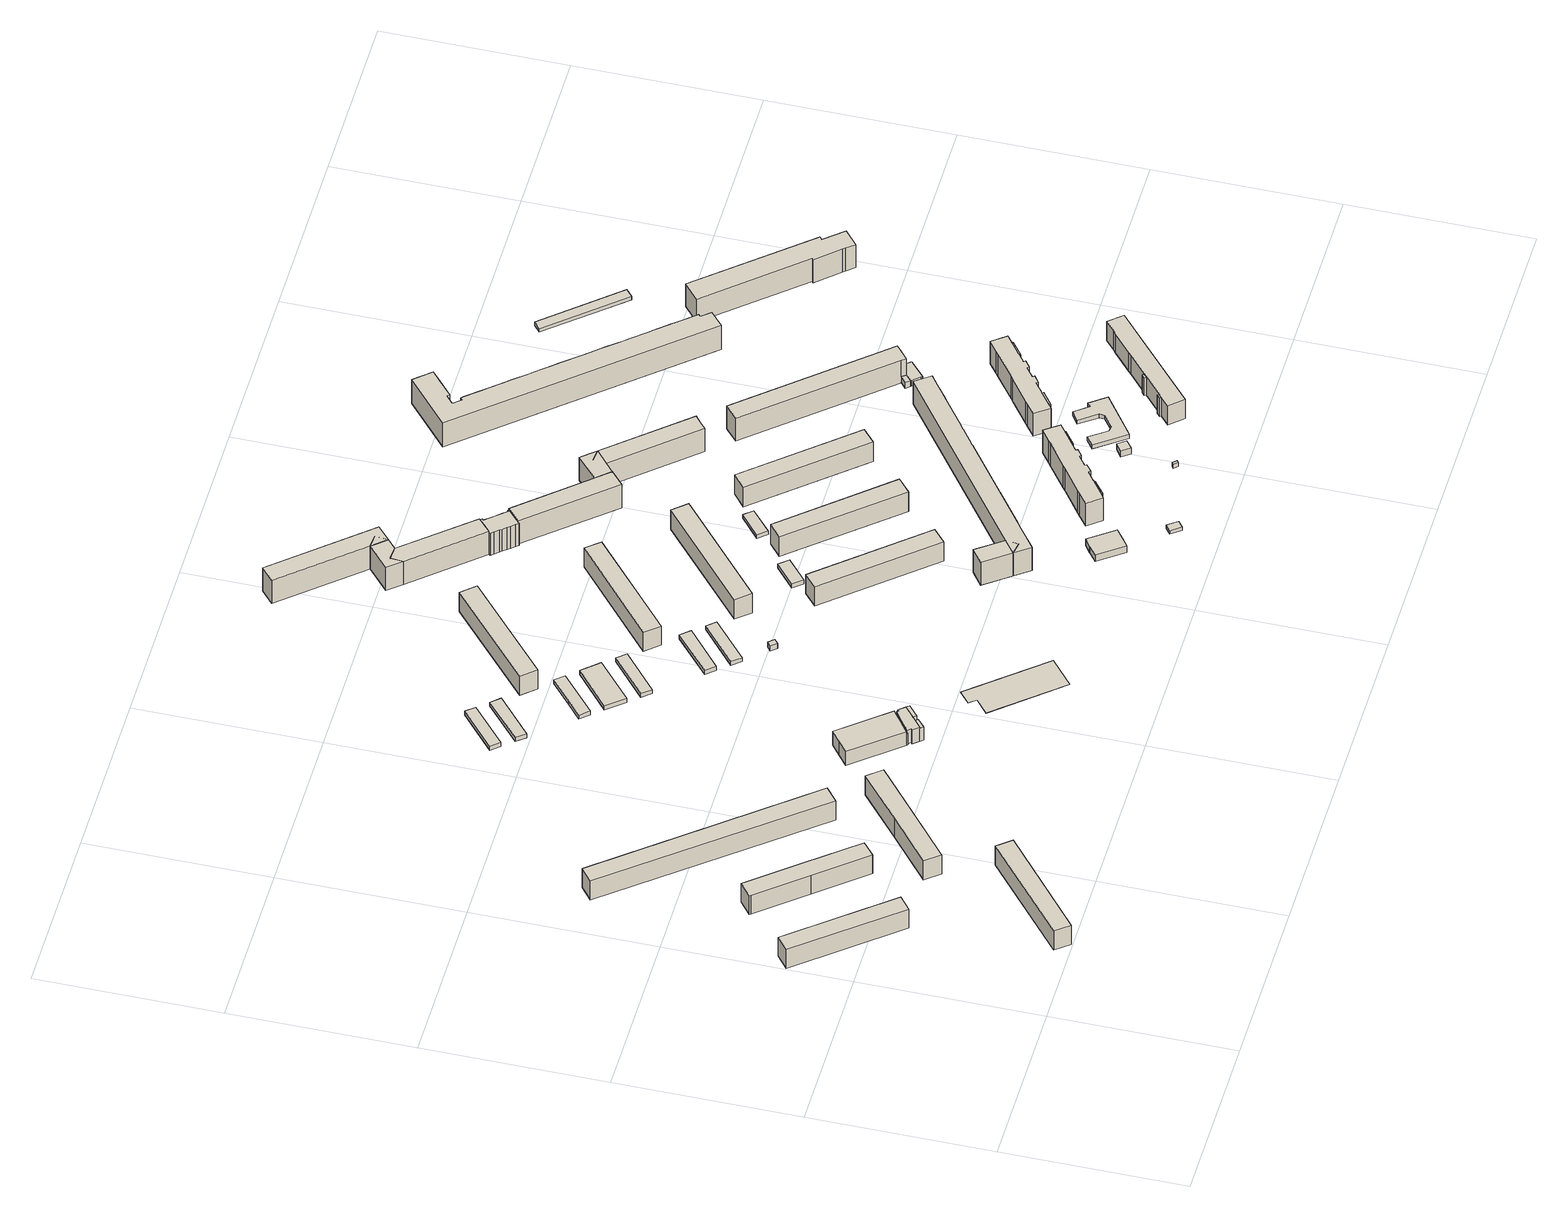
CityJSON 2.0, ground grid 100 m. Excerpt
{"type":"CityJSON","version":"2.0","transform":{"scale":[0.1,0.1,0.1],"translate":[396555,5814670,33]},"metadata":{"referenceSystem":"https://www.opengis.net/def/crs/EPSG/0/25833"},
"CityObjects":{
"building1":{"type":"Building","attributes":{"Gemeindeschluessel":"11000009","BezugspunktDach":"2200","function":"31001_1010","measuredHeight":13.21,"storeysAboveGround":4},"address":[{"country":"Germany","locality":"Berlin","thoroughfareNumber":"41, 42, 43, 44","thoroughfareName":"Bergaustraße"}],"geometry":[{"type":"Solid","lod":"1","boundaries":[[[[0,1,2,3]],[[4,5,6,7]],[[4,7,3,2]],[[5,4,2,1]],[[6,5,1,0]],[[7,6,0,3]]]]}]},
"building2":{"type":"Building","attributes":{"Gemeindeschluessel":"11000009","BezugspunktDach":"2200","function":"31001_1010","measuredHeight":13.4,"storeysAboveGround":4},"address":[{"country":"Germany","locality":"Berlin","thoroughfareNumber":"49, 50, 51, 52","thoroughfareName":"Bergaustraße"}],"geometry":[{"type":"Solid","lod":"1","boundaries":[[[[8,9,10,11]],[[12,13,14,15]],[[12,15,11,10]],[[13,12,10,9]],[[14,13,9,8]],[[15,14,8,11]]]]}]},
"building3":{"type":"Building","attributes":{"Gemeindeschluessel":"11000009","BezugspunktDach":"2200","function":"31001_1010","measuredHeight":13.31,"storeysAboveGround":4},"address":[{"country":"Germany","locality":"Berlin","thoroughfareNumber":"37, 38, 39, 40","thoroughfareName":"Bergaustraße"}],"geometry":[{"type":"Solid","lod":"1","boundaries":[[[[16,17,18,19,20,21,22,23]],[[24,25,26,27,28,29,30,31]],[[24,31,23,22]],[[25,24,22,21]],[[26,25,21,20]],[[27,26,20,19]],[[28,27,19,18]],[[29,28,18,17]],[[30,29,17,16]],[[31,30,16,23]]]]}]},
"building4":{"type":"Building","attributes":{"Gemeindeschluessel":"11000009","BezugspunktDach":"2200","function":"31001_1010","measuredHeight":13.34,"storeysAboveGround":4},"address":[{"country":"Germany","locality":"Berlin","thoroughfareNumber":"29, 30, 31, 32, 33, 34, 35, 36","thoroughfareName":"Bergaustraße"}],"geometry":[{"type":"Solid","lod":"1","boundaries":[[[[32,33,34,35]],[[36,37,38,39]],[[36,39,35,34]],[[37,36,34,33]],[[38,37,33,32]],[[39,38,32,35]]]]}]},
"building5":{"type":"Building","attributes":{"Gemeindeschluessel":"11000009","BezugspunktDach":"2200","function":"31001_1010","measuredHeight":13.37,"storeysAboveGround":4},"address":[{"country":"Germany","locality":"Berlin","thoroughfareNumber":"53, 54, 55, 56","thoroughfareName":"Bergaustraße"}],"geometry":[{"type":"Solid","lod":"1","boundaries":[[[[40,41,42,43,44,45,46,47]],[[48,49,50,51,52,53,54,55]],[[48,55,47,46]],[[49,48,46,45]],[[50,49,45,44]],[[51,50,44,43]],[[52,51,43,42]],[[53,52,42,41]],[[54,53,41,40]],[[55,54,40,47]]]]}]},
"building6":{"type":"Building","attributes":{"Gemeindeschluessel":"11000009","function":"31001_2540"},"address":[{"country":"Germany","locality":"Berlin","thoroughfareNumber":"62","thoroughfareName":"Bergaustraße"}],"children":["building6-1","building6-2","building6-3","building6-4","building6-5"]},
"building6-1":{"type":"BuildingPart","attributes":{"BezugspunktDach":"2200","measuredHeight":11.5,"storeysAboveGround":2},"parents":["building6"],"geometry":[{"type":"MultiSurface","lod":"1","boundaries":[[[56,57,58,59,60,61,62]],[[63,64,65,66,67,68,69]],[[63,69,62,61]],[[64,63,61,60]],[[65,64,60,59]],[[66,65,59,58]],[[70,71,58,57]],[[72,73,70,67,57,56]],[[69,68,56,62]],[[67,66,71,70]],[[68,74,67,70,73,72]]]}]},
"building6-2":{"type":"BuildingPart","attributes":{"BezugspunktDach":"2200","measuredHeight":10.5,"storeysAboveGround":2},"parents":["building6"],"geometry":[{"type":"Solid","lod":"1","boundaries":[[[[75,76,77,78]],[[79,80,81,82]],[[80,79,77,76]],[[81,80,76,75]],[[82,81,75,78]],[[78,77,79,82]]]]}]},
"building6-3":{"type":"BuildingPart","attributes":{"BezugspunktDach":"2200","measuredHeight":11.49,"storeysAboveGround":2},"parents":["building6"],"geometry":[{"type":"MultiSurface","lod":"1","boundaries":[[[83,84,85,86,87,88,89,90,91,92,93,94]],[[95,96,97,98,99,100,101,79,82,102,103,104]],[[105,106,94,93]],[[107,105,95,93,92]],[[97,96,92,91]],[[98,97,91,90]],[[99,98,90,89]],[[101,100,88,87]],[[79,101,87,86]],[[78,77,86,85]],[[102,82,85,84]],[[103,102,84,83]],[[104,103,83,94]],[[95,104,108,106,105]],[[109,96,95,105,107]],[[99,110,89,88,100,111]],[[112,82,79,77,78]]]}]},
"building6-4":{"type":"BuildingPart","attributes":{"BezugspunktDach":"2200","measuredHeight":8.33,"storeysAboveGround":2},"parents":["building6"],"geometry":[{"type":"MultiSurface","lod":"1","boundaries":[[[113,106,107,71,73]],[[66,96,104,114,68]],[[96,66,71,107]],[[114,104,106,113]],[[68,114,113,73]],[[71,66,67,70]],[[68,73,70,115,67]],[[104,95,105,106,116]],[[96,107,105,95]]]}]},
"building6-5":{"type":"BuildingPart","attributes":{"BezugspunktDach":"2200","measuredHeight":11.55,"storeysAboveGround":2},"parents":["building6"],"geometry":[{"type":"Solid","lod":"1","boundaries":[[[[117,118,119,120]],[[99,121,122,100]],[[99,100,120,119],[99,89,88,100]],[[121,99,119,118]],[[122,121,118,117]],[[100,122,117,120]],[[89,99,100,88]]]]}]},
"building7":{"type":"Building","attributes":{"Gemeindeschluessel":"11000009","BezugspunktDach":"2200","function":"31001_2463","measuredHeight":2.82,"storeysAboveGround":1},"address":[{"country":"Germany","locality":"Berlin","thoroughfareNumber":"150 (1)","thoroughfareName":"Erich-Lodemann-Straße"}],"geometry":[{"type":"Solid","lod":"1","boundaries":[[[[123,124,125,126]],[[127,128,129,130]],[[127,130,126,125]],[[128,127,125,124]],[[129,128,124,123]],[[130,129,123,126]]]]}]},
"building8":{"type":"Building","attributes":{"Gemeindeschluessel":"11000009","BezugspunktDach":"2200","function":"31001_2463","measuredHeight":2.74,"storeysAboveGround":1},"address":[{"country":"Germany","locality":"Berlin","thoroughfareNumber":"150 (2)","thoroughfareName":"Erich-Lodemann-Straße"}],"geometry":[{"type":"Solid","lod":"1","boundaries":[[[[131,132,133,134]],[[135,136,137,138]],[[135,138,134,133]],[[136,135,133,132]],[[137,136,132,131]],[[138,137,131,134]]]]}]},
"building9":{"type":"Building","attributes":{"Gemeindeschluessel":"11000009","BezugspunktDach":"2200","function":"31001_2463","measuredHeight":2.76,"storeysAboveGround":1},"address":[{"country":"Germany","locality":"Berlin","thoroughfareNumber":"150 (3)","thoroughfareName":"Erich-Lodemann-Straße"}],"geometry":[{"type":"Solid","lod":"1","boundaries":[[[[139,140,141,142,143]],[[144,145,146,147,148]],[[144,148,143,142]],[[145,144,142,141]],[[146,145,141,140]],[[147,146,140,139]],[[148,147,139,143]]]]}]},
"building10":{"type":"Building","attributes":{"Gemeindeschluessel":"11000009","BezugspunktDach":"2200","function":"31001_2054","measuredHeight":0.22,"storeysAboveGround":1},"address":[{"country":"Germany","locality":"Berlin","thoroughfareNumber":"44","thoroughfareName":"Eichbuschallee"}],"geometry":[{"type":"Solid","lod":"1","boundaries":[[[[149,150,151,152,153,154]],[[155,156,157,158,159,160]],[[155,160,154,153]],[[156,155,153,152]],[[157,156,152,151]],[[158,157,151,150]],[[159,158,150,149]],[[160,159,149,154]]]]}]},
"building11":{"type":"Building","attributes":{"Gemeindeschluessel":"11000009","BezugspunktDach":"2200","function":"31001_2463","measuredHeight":2.78,"storeysAboveGround":1},"address":[{"country":"Germany","locality":"Berlin","thoroughfareNumber":"150","thoroughfareName":"Erich-Lodemann-Straße"}],"geometry":[{"type":"Solid","lod":"1","boundaries":[[[[161,162,163,164]],[[165,166,167,168]],[[165,168,164,163]],[[166,165,163,162]],[[167,166,162,161]],[[168,167,161,164]]]]}]},
"building12":{"type":"Building","attributes":{"Gemeindeschluessel":"11000009","BezugspunktDach":"2200","function":"31001_2463","measuredHeight":2.58,"storeysAboveGround":1},"address":[{"country":"Germany","locality":"Berlin","thoroughfareNumber":"150 (4)","thoroughfareName":"Erich-Lodemann-Straße"}],"geometry":[{"type":"Solid","lod":"1","boundaries":[[[[169,170,171,172]],[[173,174,175,176]],[[173,176,172,171]],[[174,173,171,170]],[[175,174,170,169]],[[176,175,169,172]]]]}]},
"building13":{"type":"Building","attributes":{"Gemeindeschluessel":"11000009","BezugspunktDach":"2200","function":"31001_2463","measuredHeight":2.75,"storeysAboveGround":1},"address":[{"country":"Germany","locality":"Berlin","thoroughfareNumber":"87 (1)","thoroughfareName":"Erich-Lodemann-Straße"}],"geometry":[{"type":"Solid","lod":"1","boundaries":[[[[177,178,179,180]],[[181,182,183,184]],[[181,184,180,179]],[[182,181,179,178]],[[183,182,178,177]],[[184,183,177,180]]]]}]},
"building14":{"type":"Building","attributes":{"Gemeindeschluessel":"11000009","BezugspunktDach":"2200","function":"31001_2523","measuredHeight":3.56,"storeysAboveGround":1},"address":[{"country":"Germany","locality":"Berlin","thoroughfareNumber":"95 (2)","thoroughfareName":"Erich-Lodemann-Straße"}],"geometry":[{"type":"Solid","lod":"1","boundaries":[[[[185,186,187,188]],[[189,190,191,192]],[[189,192,188,187]],[[190,189,187,186]],[[191,190,186,185]],[[192,191,185,188]]]]}]},
"building15":{"type":"Building","attributes":{"Gemeindeschluessel":"11000009","BezugspunktDach":"2200","function":"31001_2463","measuredHeight":2.63,"storeysAboveGround":1},"address":[{"country":"Germany","locality":"Berlin","thoroughfareNumber":"95 (1)","thoroughfareName":"Erich-Lodemann-Straße"}],"geometry":[{"type":"Solid","lod":"1","boundaries":[[[[193,194,195,196]],[[197,198,199,200]],[[197,200,196,195]],[[198,197,195,194]],[[199,198,194,193]],[[200,199,193,196]]]]}]},
"building16":{"type":"Building","attributes":{"Gemeindeschluessel":"11000009","BezugspunktDach":"2200","function":"31001_1010","measuredHeight":13.21,"storeysAboveGround":4},"address":[{"country":"Germany","locality":"Berlin","thoroughfareNumber":"79, 81, 83, 85","thoroughfareName":"Erich-Lodemann-Straße"}],"geometry":[{"type":"Solid","lod":"1","boundaries":[[[[201,202,203,204]],[[205,206,207,208]],[[205,208,204,203]],[[206,205,203,202]],[[207,206,202,201]],[[208,207,201,204]]]]}]},
"building17":{"type":"Building","attributes":{"Gemeindeschluessel":"11000009","BezugspunktDach":"2200","function":"31001_1010","measuredHeight":13.35,"storeysAboveGround":4},"address":[{"country":"Germany","locality":"Berlin","thoroughfareNumber":"87, 89, 91, 93","thoroughfareName":"Erich-Lodemann-Straße"}],"geometry":[{"type":"Solid","lod":"1","boundaries":[[[[209,210,211,212]],[[213,214,215,216]],[[213,216,212,211]],[[214,213,211,210]],[[215,214,210,209]],[[216,215,209,212]]]]}]},
"building18":{"type":"Building","attributes":{"Gemeindeschluessel":"11000009","BezugspunktDach":"2200","function":"31001_1010","measuredHeight":13.39,"storeysAboveGround":4},"address":[{"country":"Germany","locality":"Berlin","thoroughfareNumber":"125, 127, 129, 131, 133","thoroughfareName":"Erich-Lodemann-Straße"}],"geometry":[{"type":"Solid","lod":"1","boundaries":[[[[217,218,219,220]],[[221,222,223,224]],[[221,224,220,219]],[[222,221,219,218]],[[223,222,218,217]],[[224,223,217,220]]]]}]},
"building19":{"type":"Building","attributes":{"Gemeindeschluessel":"11000009","BezugspunktDach":"2200","function":"31001_2463","measuredHeight":2.82,"storeysAboveGround":1},"address":[{"country":"Germany","locality":"Berlin","thoroughfareNumber":"115 (1)","thoroughfareName":"Erich-Lodemann-Straße"}],"geometry":[{"type":"Solid","lod":"1","boundaries":[[[[225,226,227,228]],[[229,230,231,232]],[[229,232,228,227]],[[230,229,227,226]],[[231,230,226,225]],[[232,231,225,228]]]]}]},
"building20":{"type":"Building","attributes":{"Gemeindeschluessel":"11000009","BezugspunktDach":"2200","function":"31001_1010","measuredHeight":13.59,"storeysAboveGround":4},"address":[{"country":"Germany","locality":"Berlin","thoroughfareNumber":"101, 103, 95, 97, 99","thoroughfareName":"Erich-Lodemann-Straße"}],"geometry":[{"type":"Solid","lod":"1","boundaries":[[[[233,234,235,236]],[[237,238,239,240]],[[237,240,236,235]],[[238,237,235,234]],[[239,238,234,233]],[[240,239,233,236]]]]}]},
"building21":{"type":"Building","attributes":{"Gemeindeschluessel":"11000009","BezugspunktDach":"2200","function":"31001_2054","measuredHeight":5.5,"storeysAboveGround":1},"address":[{"country":"Germany","locality":"Berlin","thoroughfareNumber":"35","thoroughfareName":"Eichbuschallee"}],"geometry":[{"type":"Solid","lod":"1","boundaries":[[[[241,242,243,244,245,246,247,248]],[[249,250,251,252,253,254,255,256]],[[249,256,248,247]],[[250,249,247,246]],[[251,250,246,245]],[[252,251,245,244]],[[253,252,244,243]],[[254,253,243,242]],[[255,254,242,241]],[[256,255,241,248]]]]}]},
"building22":{"type":"Building","attributes":{"Gemeindeschluessel":"11000009","BezugspunktDach":"2200","function":"31001_2463","measuredHeight":2.42,"storeysAboveGround":1},"address":[{"country":"Germany","locality":"Berlin","thoroughfareNumber":"35 (1)","thoroughfareName":"Eichbuschallee"}],"geometry":[{"type":"Solid","lod":"1","boundaries":[[[[257,258,259,260]],[[261,262,263,264]],[[261,264,260,259]],[[262,261,259,258]],[[263,262,258,257]],[[264,263,257,260]]]]}]},
"building23":{"type":"Building","attributes":{"Gemeindeschluessel":"11000009","BezugspunktDach":"2200","function":"31001_1010","measuredHeight":13.61,"storeysAboveGround":4},"address":[{"country":"Germany","locality":"Berlin","thoroughfareNumber":"115, 117, 119, 121, 123","thoroughfareName":"Erich-Lodemann-Straße"}],"geometry":[{"type":"Solid","lod":"1","boundaries":[[[[265,266,267,268]],[[269,270,271,272]],[[269,272,268,267]],[[270,269,267,266]],[[271,270,266,265]],[[272,271,265,268]]]]}]},
"building24":{"type":"Building","attributes":{"Gemeindeschluessel":"11000009","BezugspunktDach":"2200","function":"31001_2463","measuredHeight":2.57,"storeysAboveGround":1},"address":[{"country":"Germany","locality":"Berlin","thoroughfareNumber":"105 (1)","thoroughfareName":"Erich-Lodemann-Straße"}],"geometry":[{"type":"Solid","lod":"1","boundaries":[[[[273,274,275,276]],[[277,278,279,280]],[[277,280,276,275]],[[278,277,275,274]],[[279,278,274,273]],[[280,279,273,276]]]]}]},
"building25":{"type":"Building","attributes":{"Gemeindeschluessel":"11000009","function":"31001_1010"},"address":[{"country":"Germany","locality":"Berlin","thoroughfareNumber":"100, 102, 104, 106, 108, 110, 112, 114, 116, 118, 120, 122, 124, 126, 128, 130, 132, 94, 96, 98","thoroughfareName":"Köpenicker Landstraße"}],"children":["building25-1","building25-2","building25-3","building25-4","building25-5","building25-6","building25-7"]},
"building25-1":{"type":"BuildingPart","attributes":{"BezugspunktDach":"2200","measuredHeight":18.52,"storeysAboveGround":4},"parents":["building25"],"geometry":[{"type":"Solid","lod":"1","boundaries":[[[[281,282,283,284,285]],[[286,287,288,289,290]],[[286,290,285,284]],[[287,286,284,283]],[[288,287,283,282]],[[289,288,282,281]],[[290,289,281,285]]]]}]},
"building25-2":{"type":"BuildingPart","attributes":{"BezugspunktDach":"2200","measuredHeight":17.67,"storeysAboveGround":4},"parents":["building25"],"geometry":[{"type":"MultiSurface","lod":"1","boundaries":[[[291,292,293,294,295,296,297,298,299,300,301,302,303,304,305,306,307,308,309,310,311,312,313,314]],[[315,316,317,318,319,320,321,322,323,324,325,326,327,328,329,330,331,332,333,334,335,336,337,338]],[[315,338,314,313]],[[318,317,311,310]],[[319,318,310,309]],[[320,319,309,308]],[[321,320,308,307]],[[322,321,307,306]],[[323,322,306,305]],[[324,323,305,304]],[[325,324,304,303]],[[326,325,303,302]],[[327,326,302,301]],[[328,327,301,300]],[[331,330,298,297]],[[332,331,297,296]],[[333,332,296,295]],[[334,333,295,294]],[[335,334,294,293]],[[336,335,293,292]],[[337,336,292,291]],[[338,337,291,314]],[[316,315,313,312]],[[317,339,340,341,311,342]],[[343,316,312,341,340]],[[329,328,300,299]],[[330,344,329,299,298,345]]]}]},
"building25-3":{"type":"BuildingPart","attributes":{"BezugspunktDach":"2200","measuredHeight":18.59,"storeysAboveGround":4},"parents":["building25"],"geometry":[{"type":"MultiSurface","lod":"1","boundaries":[[[346,347,348,349,350]],[[328,351,352,353,330]],[[300,299,329,354,330,329,299,298,350,349]],[[351,328,349,348]],[[355,356,357,358,351,348,347]],[[353,352,347,346]],[[330,353,346,350]],[[359,328,354,329,299,300]],[[298,299,329,330,360]],[[352,361,357,356,355]],[[362,361,351,358,357]]]}]},
"building25-4":{"type":"BuildingPart","attributes":{"BezugspunktDach":"2200","measuredHeight":18.5,"storeysAboveGround":4},"parents":["building25"],"geometry":[{"type":"MultiSurface","lod":"1","boundaries":[[[357,356,363,364,365,366,358]],[[367,368,369,370,352,361,351]],[[367,351,358,366]],[[368,367,366,365]],[[369,368,365,364]],[[370,369,364,363]],[[352,370,363,356]],[[361,352,371,356,357]],[[351,361,357,358]]]}]},
"building25-5":{"type":"BuildingPart","attributes":{"BezugspunktDach":"2200","measuredHeight":18.52,"storeysAboveGround":4},"parents":["building25"],"geometry":[{"type":"MultiSurface","lod":"1","boundaries":[[[372,373,374,375,376,377]],[[378,379,317,340,315,380]],[[378,380,377,376]],[[379,378,376,375]],[[317,379,375,374]],[[341,311,317,374,373]],[[313,312,316,312,341,340,373,372]],[[380,315,372,377]],[[340,317,311,341]],[[315,381,316,312,313]],[[340,341,312,316]]]}]},
"building25-6":{"type":"BuildingPart","attributes":{"BezugspunktDach":"2200","measuredHeight":18.5,"storeysAboveGround":4},"parents":["building25"],"geometry":[{"type":"Solid","lod":"1","boundaries":[[[[377,375,382,383,384,385]],[[289,386,288,379,380,387]],[[289,387,385,384]],[[386,289,384,383]],[[288,386,383,382]],[[379,288,382,375]],[[380,379,375,377]],[[387,380,377,385]]]]}]},
"building25-7":{"type":"BuildingPart","attributes":{"BezugspunktDach":"2200","measuredHeight":18.5,"storeysAboveGround":4},"parents":["building25"],"geometry":[{"type":"Solid","lod":"1","boundaries":[[[[388,389,390,364,391,363]],[[392,369,393,394,395,370]],[[392,370,363,391]],[[369,392,391,364]],[[393,369,364,390]],[[394,393,390,389]],[[395,394,389,388]],[[370,395,388,363]]]]}]},
"building26":{"type":"Building","attributes":{"Gemeindeschluessel":"11000009","function":"31001_1010"},"address":[{"country":"Germany","locality":"Berlin","thoroughfareNumber":"20, 22, 24, 26, 28, 30, 32, 34, 36, 38, 40","thoroughfareName":"Eichbuschallee"},{"country":"Germany","locality":"Berlin","thoroughfareNumber":"135","thoroughfareName":"Erich-Lodemann-Straße"}],"children":["building26-1","building26-2"]},
"building26-1":{"type":"BuildingPart","attributes":{"BezugspunktDach":"2200","measuredHeight":18.71,"storeysAboveGround":4},"parents":["building26"],"geometry":[{"type":"Solid","lod":"1","boundaries":[[[[396,397,398,399,400,401,402,403,404,405,406,407,408,409,410,411,412,413,414,415,416]],[[417,418,419,420,421,422,423,424,425,426,427,428,429,430,431,432,433,434,435,436,437]],[[417,437,416,415]],[[418,417,415,414]],[[419,418,414,413]],[[420,419,413,412]],[[421,420,412,411]],[[422,421,411,410]],[[423,422,410,409]],[[424,423,409,408]],[[425,424,408,407]],[[426,425,407,406]],[[427,426,406,405]],[[428,427,405,404]],[[429,428,404,403]],[[430,429,403,402]],[[431,430,402,401]],[[432,431,401,400]],[[433,432,400,399]],[[434,433,399,398]],[[435,434,398,397]],[[436,435,397,396]],[[437,436,396,416]]]]}]},
"building26-2":{"type":"BuildingPart","attributes":{"BezugspunktDach":"2200","measuredHeight":18.58,"storeysAboveGround":4},"parents":["building26"],"geometry":[{"type":"Solid","lod":"1","boundaries":[[[[416,438,415,439,440]],[[441,417,442,437,443]],[[441,443,440,439]],[[417,441,439,415]],[[442,417,415,438]],[[437,442,438,416]],[[443,437,416,440]]]]}]},
"building27":{"type":"Building","attributes":{"Gemeindeschluessel":"11000009","function":"31001_1010"},"address":[{"country":"Germany","locality":"Berlin","thoroughfareNumber":"29, 31, 33","thoroughfareName":"Eichbuschallee"}],"children":["building27-1","building27-2","building27-3"]},
"building27-1":{"type":"BuildingPart","attributes":{"BezugspunktDach":"2200","measuredHeight":18.68,"storeysAboveGround":4},"parents":["building27"],"geometry":[{"type":"MultiSurface","lod":"1","boundaries":[[[444,445,446,447,448,449,450,451,452,453,454,455,456,457,458,459,460,461,462,463,464,465,466]],[[467,468,469,470,471,472,473,474,475,476,477,478,479,480,481,482,483,484,485,486,487,488,489]],[[467,489,466,465]],[[468,467,465,464]],[[469,468,464,463]],[[470,469,463,462]],[[471,470,462,461]],[[472,471,461,460]],[[473,472,460,459]],[[474,473,459,458]],[[475,474,458,457]],[[475,490,457]],[[476,491,490,457,456]],[[477,476,456,455]],[[478,477,455,454]],[[479,478,454,453]],[[480,479,453,452]],[[481,480,452,451]],[[482,481,451,450]],[[483,482,450,449]],[[484,483,449,448]],[[485,484,448,447]],[[486,485,447,446]],[[492,493,446,445]],[[488,487,445,444]],[[489,488,444,466]],[[475,494,490,491,476,495]],[[487,486,493,492]]]}]},
"building27-2":{"type":"BuildingPart","attributes":{"BezugspunktDach":"2200","measuredHeight":14.43,"storeysAboveGround":4},"parents":["building27"],"geometry":[{"type":"MultiSurface","lod":"1","boundaries":[[[496,497,490,491]],[[475,498,499,476]],[[498,475,490,497]],[[499,498,497,496]],[[476,499,496,491]],[[476,491,490,475]],[[500,490,475]]]}]},
"building27-3":{"type":"BuildingPart","attributes":{"BezugspunktDach":"2200","measuredHeight":14.43,"storeysAboveGround":4},"parents":["building27"],"geometry":[{"type":"Solid","lod":"1","boundaries":[[[[501,502,493,492]],[[486,503,504,487]],[[503,486,493,502]],[[504,503,502,501]],[[487,504,501,492]],[[486,487,492,493]]]]}]},
"building28":{"type":"Building","attributes":{"Gemeindeschluessel":"11000009","BezugspunktDach":"2200","function":"51009_1610","measuredHeight":3,"storeysAboveGround":0},"address":[{"country":"Germany","locality":"Berlin"}],"geometry":[{"type":"Solid","lod":"1","boundaries":[[[[505,506,507,508]],[[509,510,511,512]],[[509,512,508,507]],[[510,509,507,506]],[[511,510,506,505]],[[512,511,505,508]]]]}]},
"building29":{"type":"Building","attributes":{"Gemeindeschluessel":"11000009","BezugspunktDach":"2200","function":"31001_1010","measuredHeight":13.63,"storeysAboveGround":4},"address":[{"country":"Germany","locality":"Berlin","thoroughfareNumber":"105, 107, 109, 111, 113","thoroughfareName":"Erich-Lodemann-Straße"}],"geometry":[{"type":"Solid","lod":"1","boundaries":[[[[513,514,515,516]],[[517,518,519,520]],[[517,520,516,515]],[[518,517,515,514]],[[519,518,514,513]],[[520,519,513,516]]]]}]},
"building30":{"type":"Building","attributes":{"Gemeindeschluessel":"11000009","BezugspunktDach":"2200","function":"31001_2523","measuredHeight":4.13,"storeysAboveGround":1},"address":[{"country":"Germany","locality":"Berlin","thoroughfareNumber":"21 (2)","thoroughfareName":"Eichbuschallee"}],"geometry":[{"type":"Solid","lod":"1","boundaries":[[[[521,522,523,524]],[[525,526,527,528]],[[525,528,524,523]],[[526,525,523,522]],[[527,526,522,521]],[[528,527,521,524]]]]}]},
"building31":{"type":"Building","attributes":{"Gemeindeschluessel":"11000009","BezugspunktDach":"2200","function":"31001_2463","measuredHeight":2.54,"storeysAboveGround":1},"address":[{"country":"Germany","locality":"Berlin","thoroughfareNumber":"21 (1)","thoroughfareName":"Eichbuschallee"}],"geometry":[{"type":"Solid","lod":"1","boundaries":[[[[529,530,531,532,533,534,535,536,537,538,539,540]],[[541,542,543,544,545,546,547,548,549,550,551,552]],[[541,552,540,539]],[[542,541,539,538]],[[543,542,538,537]],[[544,543,537,536]],[[545,544,536,535]],[[546,545,535,534]],[[547,546,534,533]],[[548,547,533,532]],[[549,548,532,531]],[[550,549,531,530]],[[551,550,530,529]],[[552,551,529,540]]]]}]},
"building32":{"type":"Building","attributes":{"Gemeindeschluessel":"11000009","BezugspunktDach":"2200","function":"51009_1610","measuredHeight":13.01,"storeysAboveGround":0},"address":[{"country":"Germany","locality":"Berlin"}],"geometry":[{"type":"Solid","lod":"1","boundaries":[[[[553,554,555,556]],[[557,558,559,560]],[[557,560,556,555]],[[558,557,555,554]],[[559,558,554,553]],[[560,559,553,556]]]]}]},
"building33":{"type":"Building","attributes":{"Gemeindeschluessel":"11000009","function":"31001_1010"},"address":[{"country":"Germany","locality":"Berlin","thoroughfareNumber":"134, 136, 138, 140, 142, 144, 146, 148","thoroughfareName":"Köpenicker Landstraße"}],"children":["building33-1","building33-2","building33-3"]},
"building33-1":{"type":"BuildingPart","attributes":{"BezugspunktDach":"2200","measuredHeight":17.92,"storeysAboveGround":4},"parents":["building33"],"geometry":[{"type":"MultiSurface","lod":"1","boundaries":[[[561,562,563,564,565,566]],[[567,568,569,570,571,572]],[[567,572,566,565]],[[568,567,565,564]],[[569,568,564,563]],[[573,574,563,562]],[[570,569,575,576]],[[577,578,562,561]],[[571,570,576,579]],[[572,571,561,566]],[[576,575,574,573]],[[579,576,578,577]]]}]},
"building33-2":{"type":"BuildingPart","attributes":{"BezugspunktDach":"2200","measuredHeight":4.32,"storeysAboveGround":4},"parents":["building33"],"geometry":[{"type":"MultiSurface","lod":"1","boundaries":[[[580,581,582,583,584,585,574,586]],[[575,587,588,589,590,591,592,593]],[[586,573,594,578,595,593]],[[587,575,574,585]],[[588,587,585,584]],[[589,588,584,583]],[[590,589,583,582]],[[591,590,582,581]],[[592,591,581,580]],[[593,592,580,586]],[[575,576,573,574]],[[593,595,578,594,576]]]}]},
"building33-3":{"type":"BuildingPart","attributes":{"BezugspunktDach":"2200","measuredHeight":4.16,"storeysAboveGround":4},"parents":["building33"],"geometry":[{"type":"MultiSurface","lod":"1","boundaries":[[[595,578,577,596]],[[579,576,593,597]],[[579,597,596,577]],[[597,593,595,596]],[[579,577,578,576]],[[598,593,576,578,595]]]}]},
"building34":{"type":"Building","attributes":{"Gemeindeschluessel":"11000009","BezugspunktDach":"2200","function":"51009_1610","measuredHeight":12.39,"storeysAboveGround":0},"address":[{"country":"Germany","locality":"Berlin"}],"geometry":[{"type":"Solid","lod":"1","boundaries":[[[[599,600,601,602]],[[603,604,605,606]],[[603,606,602,601]],[[604,603,601,600]],[[605,604,600,599]],[[606,605,599,602]]]]}]},
"building35":{"type":"Building","attributes":{"Gemeindeschluessel":"11000009","function":"31001_1010"},"address":[{"country":"Germany","locality":"Berlin","thoroughfareNumber":"21, 23, 25","thoroughfareName":"Eichbuschallee"}],"children":["building35-1","building35-2","building35-3"]},
"building35-1":{"type":"BuildingPart","attributes":{"BezugspunktDach":"2200","measuredHeight":18.22,"storeysAboveGround":4},"parents":["building35"],"geometry":[{"type":"MultiSurface","lod":"1","boundaries":[[[607,608,609,610,611,612,613,614,615,616,617,618,619,620,621,622,623,624,625,626,627,628,629,630,631]],[[632,633,634,635,636,637,638,639,640,641,642,643,644,645,646,647,648,649,650,651,652,653,654,655,656]],[[632,656,631,630]],[[633,632,630,629]],[[634,633,629,628]],[[635,634,628,627]],[[636,635,627,626]],[[637,636,626,625]],[[638,637,625,624]],[[639,638,624,623]],[[640,639,623,622]],[[641,657,658,622,621]],[[642,659,657,621,620]],[[643,642,620,619]],[[644,643,619,618]],[[645,644,618,617]],[[646,645,617,616]],[[647,646,616,615]],[[648,647,615,614]],[[649,648,614,613]],[[650,649,613,612]],[[651,650,612,611]],[[660,661,611,610]],[[662,660,610,609]],[[663,662,653,609,608]],[[655,654,608,607]],[[656,655,607,631]],[[640,658,657,641]],[[657,659,642,641]],[[652,651,661,660]],[[653,652,660,662]],[[654,653,662,663]]]}]},
"building35-2":{"type":"BuildingPart","attributes":{"BezugspunktDach":"2200","measuredHeight":14.55,"storeysAboveGround":4},"parents":["building35"],"geometry":[{"type":"MultiSurface","lod":"1","boundaries":[[[664,665,666,661,660,662]],[[652,651,667,668,669,653]],[[667,651,661,666]],[[668,667,666,665]],[[669,668,665,664]],[[653,669,664,663,654,653,662]],[[653,662,660,652]],[[651,652,660,661,670]],[[662,653,654,663]]]}]},
"building35-3":{"type":"BuildingPart","attributes":{"BezugspunktDach":"2200","measuredHeight":14.55,"storeysAboveGround":4},"parents":["building35"],"geometry":[{"type":"MultiSurface","lod":"1","boundaries":[[[659,671,672,658,657]],[[640,673,674,642,641]],[[673,640,658,672]],[[674,673,672,671]],[[642,674,671,659]],[[675,640,641,657,658]],[[641,642,659,657]]]}]},
"building36":{"type":"Building","attributes":{"Gemeindeschluessel":"11000009","BezugspunktDach":"2200","function":"31001_1010","measuredHeight":13.31,"storeysAboveGround":4},"address":[{"country":"Germany","locality":"Berlin","thoroughfareNumber":"39A, 39B, 39C, 39D","thoroughfareName":"Eichbuschallee"}],"geometry":[{"type":"Solid","lod":"1","boundaries":[[[[676,677,678,679,680,681,682,683,684,685,686,687,688]],[[689,690,691,692,693,694,695,696,697,698,699,700,701]],[[689,701,688,687]],[[690,689,687,686]],[[691,690,686,685]],[[692,691,685,684]],[[693,692,684,683]],[[694,693,683,682]],[[695,694,682,681]],[[696,695,681,680]],[[697,696,680,679]],[[698,697,679,678]],[[699,698,678,677]],[[700,699,677,676]],[[701,700,676,688]]]]}]},
"building37":{"type":"Building","attributes":{"Gemeindeschluessel":"11000009","BezugspunktDach":"2200","function":"31001_1010","measuredHeight":16.78,"storeysAboveGround":4},"address":[{"country":"Germany","locality":"Berlin","thoroughfareNumber":"109, 111, 113, 115, 117, 119, 121, 123, 125, 127, 129, 131, 133, 135","thoroughfareName":"Köpenicker Landstraße"}],"geometry":[{"type":"Solid","lod":"1","boundaries":[[[[702,703,704,705,706,707,708,709,710,711,712,713,714,715,716,717,718,719,720,721,722,723,724,725,726,727,728,729,730,731,732,733,734]],[[735,736,737,738,739,740,741,742,743,744,745,746,747,748,749,750,751,752,753,754,755,756,757,758,759,760,761,762,763,764,765,766,767]],[[735,767,734,733]],[[736,735,733,732]],[[737,736,732,731]],[[738,737,731,730]],[[739,738,730,729]],[[740,739,729,728]],[[741,740,728,727]],[[742,741,727,726]],[[743,742,726,725]],[[744,743,725,724]],[[745,744,724,723]],[[746,745,723,722]],[[747,746,722,721]],[[748,747,721,720]],[[749,748,720,719]],[[750,749,719,718]],[[751,750,718,717]],[[752,751,717,716]],[[753,752,716,715]],[[754,753,715,714]],[[755,754,714,713]],[[756,755,713,712]],[[757,756,712,711]],[[758,757,711,710]],[[759,758,710,709]],[[760,759,709,708]],[[761,760,708,707]],[[762,761,707,706]],[[763,762,706,705]],[[764,763,705,704]],[[765,764,704,703]],[[766,765,703,702]],[[767,766,702,734]]]]}]},
"building38":{"type":"Building","attributes":{"Gemeindeschluessel":"11000009","BezugspunktDach":"2200","function":"31001_2463","measuredHeight":2.29,"storeysAboveGround":1},"address":[{"country":"Germany","locality":"Berlin","thoroughfareNumber":"2A (3)","thoroughfareName":"Platanenweg"}],"geometry":[{"type":"Solid","lod":"1","boundaries":[[[[768,769,770,771]],[[772,773,774,775]],[[772,775,771,770]],[[773,772,770,769]],[[774,773,769,768]],[[775,774,768,771]]]]}]},
"building39":{"type":"Building","attributes":{"Gemeindeschluessel":"11000009","BezugspunktDach":"2200","function":"31001_1010","measuredHeight":16.11,"storeysAboveGround":4},"address":[{"country":"Germany","locality":"Berlin","thoroughfareNumber":"137, 139, 141, 143, 145, 147","thoroughfareName":"Köpenicker Landstraße"}],"geometry":[{"type":"Solid","lod":"1","boundaries":[[[[776,777,778,779,780,781,782,783,784,785,786]],[[787,788,789,790,791,792,793,794,795,796,797]],[[787,797,786,785]],[[788,787,785,784]],[[789,788,784,783]],[[790,789,783,782]],[[791,790,782,781]],[[792,791,781,780]],[[793,792,780,779]],[[794,793,779,778]],[[795,794,778,777]],[[796,795,777,776]],[[797,796,776,786]]]]}]}
},
"vertices":[
[440,826,143],[515,887,143],[83,1412,143],[9,1350,143],[83,1412,11],[515,887,11],[440,826,11],[9,1350,11],
[530,9,144],[1048,441,144],[985,518,144],[468,84,144],[985,518,10],[1048,441,10],[530,9,10],[468,84,10],
[343,1616,140],[555,1362,140],[775,1100,140],[848,1162,140],[631,1425,140],[419,1680,140],[413,1688,140],[336,1625,140],[413,1688,10],[419,1680,10],[631,1425,10],[848,1162,10],[775,1100,10],[555,1362,10],[343,1616,10],[336,1625,10],
[1099,1373,143],[1179,1439,143],[316,2484,143],[240,2423,143],[316,2484,10],[1179,1439,10],[1099,1373,10],[240,2423,10],
[857,763,143],[863,768,143],[1117,980,143],[1376,1197,143],[1311,1274,143],[1052,1057,143],[798,845,143],[792,841,143],[798,845,10],[1052,1057,10],[1311,1274,10],[1376,1197,10],[1117,980,10],[863,768,10],[857,763,10],[792,841,10],
[1701,1163,108],[1766,1210,108],[1823,1252,108],[1831,1258,108],[1614,1521,108],[1551,1471,108],[1489,1422,108],[1551,1471,11],[1614,1521,11],[1831,1258,11],[1823,1252,11],[1766,1210,11],[1701,1163,11],[1489,1422,11],[1766,1210,94],[1823,1252,94],[1701,1163,25],[1701,1163,94],[1720,1177,11],
[1762,1088,102],[1809,1127,102],[1796,1143,102],[1749,1104,102],[1796,1143,11],[1809,1127,11],[1762,1088,11],[1749,1104,11],
[1729,1143,108],[1722,1138,108],[1749,1104,108],[1796,1143,108],[1811,1157,108],[1812,1157,108],[1872,1208,108],[1843,1243,108],[1836,1237,108],[1830,1244,108],[1772,1203,108],[1713,1161,108],[1772,1203,11],[1830,1244,11],[1836,1237,11],[1843,1243,11],[1872,1208,11],[1812,1157,11],[1811,1157,11],[1722,1138,11],[1729,1143,11],[1713,1161,11],[1772,1203,94],[1713,1161,94],[1830,1244,94],[1713,1161,80],[1830,1244,64],[1872,1208,84],[1814,1159,11],[1749,1104,95],
[1707,1157,94],[1707,1157,11],[1766,1210,61],[1713,1161,62],
[1824,1140,109],[1886,1191,109],[1872,1208,109],[1812,1157,109],[1886,1191,11],[1824,1140,11],
[1193,3131,37],[1406,3316,37],[1366,3362,37],[1153,3178,37],[1366,3362,9],[1406,3316,9],[1193,3131,9],[1153,3178,9],
[1285,3021,37],[1501,3207,37],[1458,3256,37],[1245,3071,37],[1458,3256,10],[1501,3207,10],[1285,3021,10],[1245,3071,10],
[1522,2752,38],[1735,2937,38],[1693,2986,38],[1565,2876,38],[1478,2802,38],[1565,2876,11],[1693,2986,11],[1735,2937,11],[1522,2752,11],[1478,2802,11],
[2326,475,15],[2471,598,15],[2137,991,15],[2072,936,15],[2104,898,15],[2024,830,15],[2104,898,13],[2072,936,13],[2137,991,13],[2471,598,13],[2326,475,13],[2024,830,13],
[1655,2597,38],[1871,2784,38],[1789,2876,38],[1573,2692,38],[1789,2876,10],[1871,2784,10],[1655,2597,10],[1573,2692,10],
[1747,2488,37],[1965,2675,37],[1922,2723,37],[1706,2539,37],[1922,2723,11],[1965,2675,11],[1747,2488,11],[1706,2539,11],
[1984,2218,40],[2203,2403,40],[2159,2454,40],[1942,2268,40],[2159,2454,12],[2203,2403,12],[1984,2218,12],[1942,2268,12],
[2210,1959,50],[2236,1980,50],[2208,2010,50],[2184,1989,50],[2208,2010,15],[2236,1980,15],[2210,1959,15],[2184,1989,15],
[2080,2109,38],[2297,2295,38],[2255,2342,38],[2039,2157,38],[2255,2342,12],[2297,2295,12],[2080,2109,12],[2039,2157,12],
[1636,3053,144],[2144,3497,144],[2076,3573,144],[1569,3130,144],[2076,3573,12],[2144,3497,12],[1636,3053,12],[1569,3130,12],
[2091,2530,146],[2600,2970,146],[2538,3045,146],[2026,2608,146],[2538,3045,13],[2600,2970,13],[2091,2530,13],[2026,2608,13],
[3024,1307,148],[3100,1374,148],[2627,1919,148],[2554,1854,148],[2627,1919,14],[3100,1374,14],[3024,1307,14],[2554,1854,14],
[2691,1946,43],[2812,2051,43],[2769,2101,43],[2648,1997,43],[2769,2101,15],[2812,2051,15],[2691,1946,15],[2648,1997,15],
[2429,2146,148],[2973,2614,148],[2907,2690,148],[2363,2222,148],[2907,2690,12],[2973,2614,12],[2429,2146,12],[2363,2222,12],
[3310,433,63],[3359,470,63],[3364,474,63],[3408,507,63],[3306,645,63],[3261,611,63],[3257,608,63],[3207,571,63],[3257,608,16],[3261,611,16],[3306,645,16],[3408,507,16],[3364,474,16],[3359,470,16],[3310,433,16],[3207,571,16],
[3529,202,42],[3565,230,42],[3524,284,42],[3488,257,42],[3524,284,18],[3565,230,18],[3529,202,18],[3488,257,18],
[3327,1567,148],[3405,1634,148],[2930,2180,148],[2855,2115,148],[2930,2180,12],[3405,1634,12],[3327,1567,12],[2855,2115,12],
[2988,2207,40],[3111,2313,40],[3071,2359,40],[2949,2255,40],[3071,2359,15],[3111,2313,15],[2988,2207,15],[2949,2255,15],
[2257,4080,176],[2323,4003,176],[2399,4071,176],[1971,4563,176],[1895,4498,176],[1971,4563,13],[2399,4071,13],[2323,4003,13],[2257,4080,13],[1895,4498,13],
[2516,3504,167],[2536,3481,167],[2545,3470,167],[2564,3448,167],[2575,3435,167],[2594,3414,167],[2607,3399,167],[2613,3405,167],[2644,3433,167],[2687,3473,167],[2682,3478,167],[2676,3473,167],[2670,3480,167],[2652,3501,167],[2640,3514,167],[2620,3538,167],[2609,3550,167],[2590,3572,167],[2585,3578,167],[2591,3585,167],[2580,3598,167],[2536,3557,167],[2507,3529,167],[2500,3522,167],[2507,3529,13],[2536,3557,13],[2580,3598,13],[2591,3585,13],[2585,3578,13],[2590,3572,13],[2609,3550,13],[2620,3538,13],[2640,3514,13],[2652,3501,13],[2670,3480,13],[2676,3473,13],[2682,3478,13],[2687,3473,13],[2644,3433,13],[2613,3405,13],[2607,3399,13],[2594,3414,13],[2575,3435,13],[2564,3448,13],[2545,3470,13],[2536,3481,13],[2516,3504,13],[2500,3522,13],[2573,3592,13],[2543,3564,13],[2543,3564,167],[2580,3598,78],[2539,3560,13],[2630,3421,13],[2613,3405,72],
[2994,2967,176],[3072,3035,176],[3006,3110,176],[2687,3473,176],[2613,3405,176],[3006,3110,13],[3072,3035,13],[2994,2967,13],[2651,3440,13],[3072,3035,155],[3072,3035,175],[3039,3073,175],[3006,3110,175],[2687,3473,153],[2613,3405,90],[3039,3073,13],[3039,3073,143],
[3124,3079,175],[3199,3144,175],[3165,3182,175],[3132,3221,175],[3132,3221,13],[3165,3182,13],[3199,3144,13],[3124,3079,13],[3072,3035,94],
[2507,3529,175],[2543,3564,175],[2580,3598,175],[2271,3957,175],[2199,3961,175],[2193,3889,175],[2199,3961,13],[2271,3957,13],[2193,3889,13],[2514,3536,13],
[2323,4003,175],[2328,4075,175],[2257,4080,175],[2127,3965,175],[2328,4075,13],[2127,3965,13],
[3487,2662,175],[3524,2695,175],[3562,2727,175],[3128,3150,175],[3128,3150,13],[3562,2727,13],[3524,2695,13],[3487,2662,13],
[3071,862,173],[3191,951,173],[3220,972,173],[3226,977,173],[3353,1071,173],[3412,1115,173],[3416,1118,173],[3706,1333,173],[3712,1338,173],[3718,1342,173],[3806,1407,173],[3808,1409,173],[3847,1437,173],[3992,1545,173],[3999,1550,173],[4081,1611,173],[4086,1615,173],[4138,1653,173],[4076,1734,173],[3089,1002,173],[3010,944,173],[3089,1002,13],[4076,1734,13],[4138,1653,13],[4086,1615,13],[4081,1611,13],[3999,1550,13],[3992,1545,13],[3847,1437,13],[3808,1409,13],[3806,1407,13],[3718,1342,13],[3712,1338,13],[3706,1333,13],[3416,1118,13],[3412,1115,13],[3353,1071,13],[3226,977,13],[3220,972,13],[3191,951,13],[3071,862,13],[3010,944,13],
[3079,933,173],[2984,1143,173],[2904,1086,173],[2984,1143,13],[3079,933,13],[2904,1086,13],
[3503,603,175],[3538,629,175],[3613,685,175],[3612,686,175],[3663,723,175],[3672,713,175],[3712,742,175],[3704,752,175],[3760,794,175],[3768,785,175],[3805,813,175],[3798,823,175],[3848,860,175],[3924,916,175],[3955,939,175],[3897,1018,175],[3834,971,175],[3813,956,175],[3679,856,175],[3660,841,175],[3523,740,175],[3503,725,175],[3443,680,175],[3503,725,15],[3523,740,15],[3660,841,15],[3679,856,15],[3813,956,15],[3834,971,15],[3897,1018,15],[3955,939,15],[3924,916,15],[3848,860,15],[3798,823,15],[3805,813,15],[3768,785,15],[3760,794,15],[3704,752,15],[3712,742,15],[3672,713,15],[3663,723,15],[3612,686,15],[3613,685,15],[3538,629,15],[3503,603,15],[3443,680,15],[3924,916,160],[3848,860,160],[3538,629,160],[3613,685,160],[3924,916,91],[3854,864,15],
[3855,850,160],[3930,907,160],[3930,907,15],[3855,850,15],[3924,916,88],
[3547,619,160],[3620,675,160],[3620,675,15],[3547,619,15],
[3964,333,51],[3975,342,51],[3956,364,51],[3945,355,51],[3956,364,21],[3975,342,21],[3964,333,21],[3945,355,21],
[3630,1828,148],[3705,1894,148],[3230,2443,148],[3153,2378,148],[3230,2443,12],[3705,1894,12],[3630,1828,12],[3153,2378,12],
[3997,586,58],[4043,620,58],[4010,664,58],[3965,631,58],[4010,664,17],[4043,620,17],[3997,586,17],[3965,631,17],
[4106,623,40],[4340,793,40],[4273,881,40],[4252,864,40],[4194,940,40],[4141,902,40],[4211,806,40],[4209,778,40],[4141,726,40],[4108,729,40],[4038,825,40],[3988,786,40],[4038,825,14],[4108,729,14],[4141,726,14],[4209,778,14],[4211,806,14],[4141,902,14],[4194,940,14],[4252,864,14],[4273,881,14],[4340,793,14],[4106,623,14],[3988,786,14],
[4297,506,148],[4317,523,148],[4310,531,148],[4290,514,148],[4310,531,18],[4317,523,18],[4297,506,18],[4290,514,18],
[4206,1830,172],[4224,1808,172],[4278,1854,172],[4302,1875,172],[3673,2597,172],[3599,2532,172],[3673,2597,13],[4302,1875,13],[4278,1854,13],[4224,1808,13],[4206,1830,13],[3599,2532,13],[4224,1808,61],[4278,1854,61],[4278,1854,19],[4224,1808,19],[4206,1830,60],[4224,1808,60],[4206,1830,19],
[4192,1772,61],[4227,1731,61],[4231,1726,61],[4319,1805,61],[4316,1809,61],[4299,1830,61],[4188,1777,61],[4299,1830,19],[4316,1809,19],[4319,1805,19],[4231,1726,19],[4227,1731,19],[4192,1772,19],[4188,1777,19],[4224,1808,36],[4188,1777,60],
[4169,1800,60],[4169,1800,19],[4188,1777,27],
[4424,617,142],[4443,635,142],[4437,642,142],[4417,625,142],[4437,642,18],[4443,635,18],[4424,617,18],[4417,625,18],
[4059,1017,173],[4089,1039,173],[4088,1039,173],[4165,1097,173],[4166,1096,173],[4217,1136,173],[4225,1126,173],[4263,1154,173],[4256,1165,173],[4311,1207,173],[4319,1196,173],[4356,1224,173],[4350,1234,173],[4398,1272,173],[4397,1272,173],[4473,1330,173],[4507,1355,173],[4449,1431,173],[4388,1384,173],[4369,1370,173],[4235,1269,173],[4215,1254,173],[4078,1152,173],[4059,1137,173],[4002,1095,173],[4059,1137,15],[4078,1152,15],[4215,1254,15],[4235,1269,15],[4369,1370,15],[4388,1384,15],[4449,1431,15],[4507,1355,15],[4473,1330,15],[4397,1272,15],[4398,1272,15],[4350,1234,15],[4356,1224,15],[4319,1196,15],[4311,1207,15],[4256,1165,15],[4263,1154,15],[4225,1126,15],[4217,1136,15],[4166,1096,15],[4165,1097,15],[4088,1039,15],[4089,1039,15],[4059,1017,15],[4002,1095,15],[4397,1272,161],[4473,1330,161],[4398,1272,161],[4165,1097,161],[4166,1096,161],[4088,1039,161],[4089,1039,161],
[4098,1028,161],[4173,1084,161],[4166,1095,161],[4166,1095,15],[4173,1084,15],[4098,1028,15],[4166,1096,81],
[4406,1262,161],[4480,1320,161],[4480,1320,15],[4406,1262,15],[4473,1330,28],
[4310,386,150],[4708,736,150],[4819,833,150],[4754,907,150],[4696,856,150],[4676,839,150],[4568,744,150],[4549,727,150],[4443,635,150],[4424,617,150],[4317,523,150],[4297,506,150],[4245,460,150],[4297,506,17],[4317,523,17],[4424,617,17],[4443,635,17],[4549,727,17],[4568,744,17],[4676,839,17],[4696,856,17],[4754,907,17],[4819,833,17],[4708,736,17],[4310,386,17],[4245,460,17],
[4221,2765,177],[4298,2834,177],[4257,2884,177],[4268,2895,177],[4260,2904,177],[4185,2991,177],[4173,3006,177],[4100,3090,177],[4086,3105,177],[4011,3192,177],[3998,3206,177],[3925,3292,177],[3913,3307,177],[3840,3389,177],[3829,3403,177],[3753,3491,177],[3739,3506,177],[3666,3592,177],[3652,3606,177],[3579,3692,177],[3566,3706,177],[3493,3790,177],[3480,3804,177],[3406,3890,177],[3394,3903,177],[3382,3892,177],[3345,3935,177],[3390,3974,177],[3400,3960,177],[3481,4032,177],[3540,4082,177],[3460,4172,177],[3198,3945,177],[3460,4172,9],[3540,4082,9],[3481,4032,9],[3400,3960,9],[3390,3974,9],[3345,3935,9],[3382,3892,9],[3394,3903,9],[3406,3890,9],[3480,3804,9],[3493,3790,9],[3566,3706,9],[3579,3692,9],[3652,3606,9],[3666,3592,9],[3739,3506,9],[3753,3491,9],[3829,3403,9],[3840,3389,9],[3913,3307,9],[3925,3292,9],[3998,3206,9],[4011,3192,9],[4086,3105,9],[4100,3090,9],[4173,3006,9],[4185,2991,9],[4260,2904,9],[4268,2895,9],[4257,2884,9],[4298,2834,9],[4221,2765,9],[3198,3945,9],
[4455,3290,29],[4497,3326,29],[4157,3716,29],[4116,3680,29],[4157,3716,6],[4497,3326,6],[4455,3290,6],[4116,3680,6],
[4801,2442,173],[4793,2436,173],[4905,2311,173],[4915,2298,173],[4951,2255,173],[5034,2327,173],[4987,2382,173],[4945,2430,173],[4960,2444,173],[4469,3012,173],[4375,2932,173],[4469,3012,12],[4960,2444,12],[4945,2430,12],[4987,2382,12],[5034,2327,12],[4951,2255,12],[4915,2298,12],[4905,2311,12],[4793,2436,12],[4801,2442,12],[4375,2932,12]
]}
